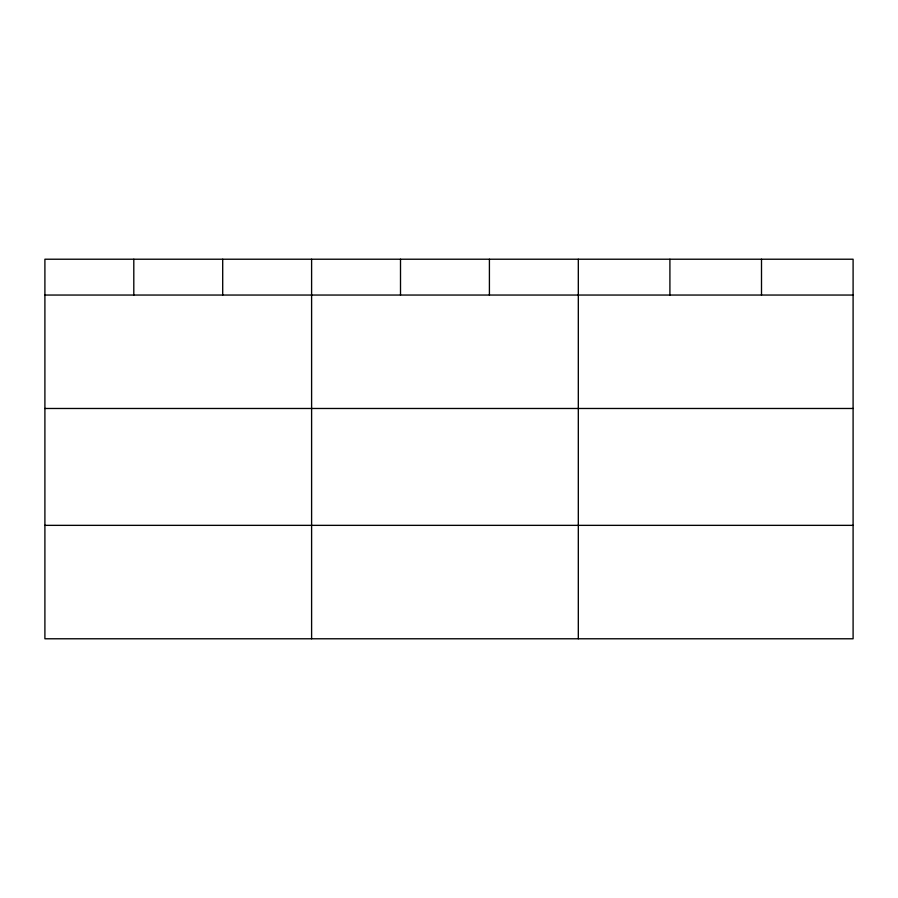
<?xml version="1.0" encoding="UTF-8"?>
<svg xmlns="http://www.w3.org/2000/svg" width="898" height="898" viewBox="0 0 898 898"><rect width="100%" height="100%" fill="white"/><g stroke="black" fill="none" stroke-linecap="round" stroke-linejoin="round"><path stroke-width="1.35" d="M853.1 408.478L853.1 259.219L44.9 259.219L44.9 638.781L853.1 638.781L853.1 408.478L44.9 408.478M44.9 295.049L853.1 295.049M44.9 525.352L853.1 525.352M761.504 259.219L761.504 295.049M669.908 259.219L669.908 295.049M578.312 259.219L578.312 638.781M489.41 259.219L489.41 295.049M400.508 259.219L400.508 295.049M311.606 259.219L311.606 638.781M222.704 259.219L222.704 295.049M133.802 259.219L133.802 295.049"/></g></svg>
